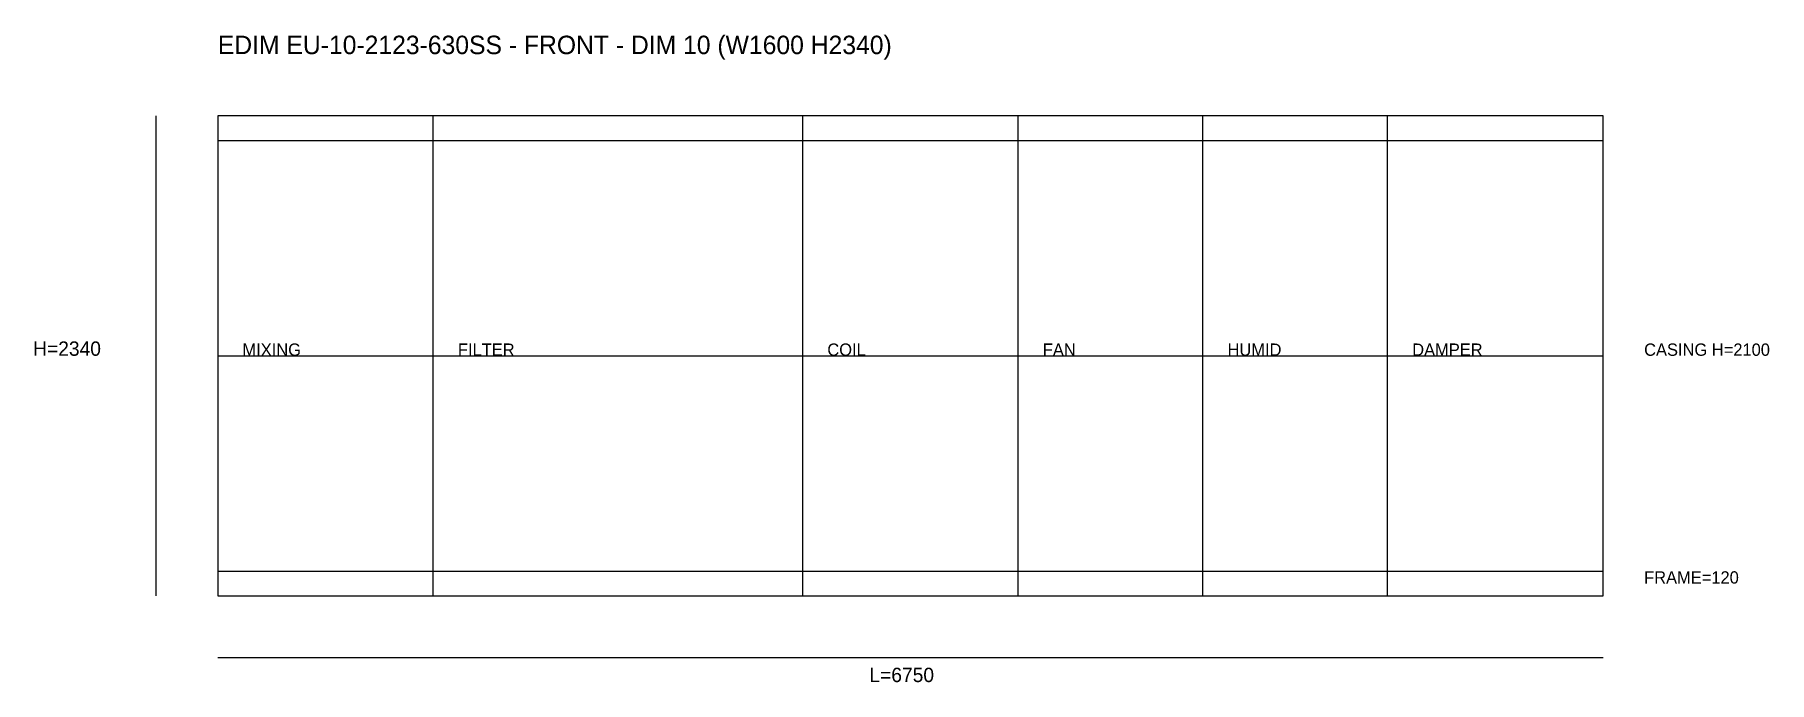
# Model space of a CAD drawing. Header units: millimetres. Extents: x -892 to 7560, y -421 to 2735.
import ezdxf

# ---------------------------------------------------------------- set-up
doc = ezdxf.new("R2010")
doc.units = ezdxf.units.MM
for name, color, linetype in [('DIM', 1, 'CONTINUOUS'), ('OUTLINE', 7, 'CONTINUOUS'), ('SECTION', 3, 'CONTINUOUS'), ('TEXT', 5, 'CONTINUOUS')]:
    doc.layers.add(name, color=color, linetype=linetype)

msp = doc.modelspace()

# ---------------------------------------------------------------- linework, layer by layer
at = {"layer": 'DIM'}
for p, q in [((-300, 0), (-300, 2340)), ((0, 1170), (6750, 1170)), ((0, -300), (6750, -300))]:
    msp.add_line(p, q, dxfattribs=at)
at = {"layer": 'OUTLINE'}
for p, q in [((6750, 2340), (0, 2340)), ((0, 2340), (0, 0)), ((6750, 0), (6750, 2340)), ((0, 2220), (6750, 2220)), ((0, 120), (6750, 120)), ((0, 0), (6750, 0))]:
    msp.add_line(p, q, dxfattribs=at)
at = {"layer": 'SECTION'}
for p, q in [((1050, 0), (1050, 2340)), ((2850, 0), (2850, 2340)), ((3900, 0), (3900, 2340)), ((4800, 0), (4800, 2340)), ((5700, 0), (5700, 2340))]:
    msp.add_line(p, q, dxfattribs=at)

# ---------------------------------------------------------------- texts
at = {"layer": 'DIM'}
for s, p in [('CASING H=2100', (6950, 1170)), ('FRAME=120', (6950, 60))]:
    msp.add_text(s, height=60, dxfattribs=at).set_placement(p)
at = {"layer": 'TEXT'}
for s, height, p in [('EDIM EU-10-2123-630SS - FRONT - DIM 10 (W1600 H2340)', 90, (0, 2640)), ('H=2340', 70, (-900, 1170)), ('MIXING', 60, (120, 1170)), ('FILTER', 60, (1170, 1170)), ('COIL', 60, (2970, 1170)), ('FAN', 60, (4020, 1170)), ('HUMID', 60, (4920, 1170)), ('DAMPER', 60, (5820, 1170)), ('L=6750', 70, (3175, -420))]:
    msp.add_text(s, height=height, dxfattribs=at).set_placement(p)

doc.saveas('drawing.dxf')
